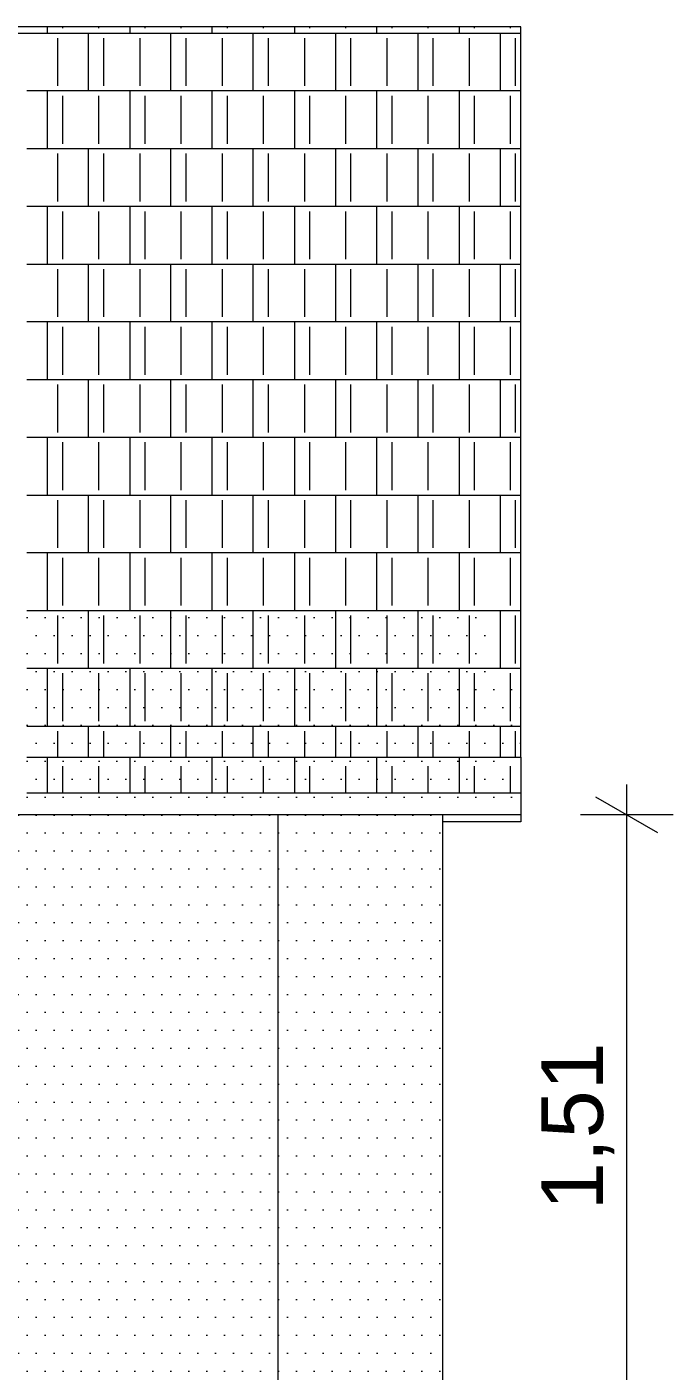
# Model space of a CAD drawing. Header units: metres. Extents: x -111189 to -108577, y -72951 to -72647.
# Drawn here: x -108815.142 to -108813.573, y -72937.475 to -72934.21 of the extents above; entities that cross this region are included whole.
import ezdxf

# ---------------------------------------------------------------- set-up
doc = ezdxf.new("R2010")
doc.units = ezdxf.units.M
doc.header["$MEASUREMENT"] = 0
for name, color, linetype in [('03 - COBERTURA', 7, 'Continuous'), ('05 - PAREDES..35', 7, 'Continuous'), ('06 - FORRA', 7, 'Continuous'), ('12 - COTAS GERAIS', 7, 'Continuous')]:
    doc.layers.add(name, color=color, linetype=linetype)
doc.styles.add('ESTILO_GERADO_7', font='')
doc.styles.get('ESTILO_GERADO_7').set_extended_font_data('Helvetica')
doc.dimstyles.new('ESTILO_GERADO__5', dxfattribs={"dimtxt": 0.15, "dimasz": 0.114, "dimexe": 0.18, "dimexo": 0.0625, "dimgap": 0, "dimtad": 1, "dimzin": 0, "dimdsep": 46, "dimtxsty": 'ESTILO_GERADO_7', "dimblk": 'ARROWHEAD_2', "dimblk1": 'ARROWHEAD_2', "dimblk2": 'ARROWHEAD_2', "dimcen": 0.09, "dimse1": 1, "dimse2": 1, "dimclrd": 7, "dimclre": 7, "dimclrt": 7, "dimadec": 0, "dimazin": 0, "dimtfac": 1, "dimtdec": 4, "dimtmove": 0, "dimatfit": 3, "dimfxl": 1, "dimtolj": 1, "dimtzin": 0, "dimarcsym": 0})
pattern_1 = [(360, (-108649.912126, -72941.96242), (0.021783658, 0.043567315), [0, -0.043567315])]

# ---------------------------------------------------------------- blocks, each defined once
blk = doc.blocks.new('*X2182', base_point=(-108649.9121, -72941.9624))
at = {"layer": '05 - PAREDES..35', "color": 251, "linetype": 'Continuous', "lineweight": 13}
for p, q in [((-108815.2922, -72934.2256), (-108814.8922, -72934.2256)), ((-108815.0922, -72934.2256), (-108815.0922, -72934.2103)), ((-108815.0552, -72934.2135), (-108815.0552, -72934.2103)), ((-108814.9922, -72934.3658), (-108814.9922, -72934.2256)), ((-108814.9672, -72934.2135), (-108814.9672, -72934.2103)), ((-108814.8922, -72934.2103), (-108814.8922, -72934.2256)), ((-108814.8922, -72934.2256), (-108814.4922, -72934.2256)), ((-108814.8552, -72934.2135), (-108814.8552, -72934.2103)), ((-108814.7922, -72934.3658), (-108814.7922, -72934.2256)), ((-108814.7672, -72934.2135), (-108814.7672, -72934.2103)), ((-108814.6922, -72934.2256), (-108814.6922, -72934.2103)), ((-108814.6552, -72934.2135), (-108814.6552, -72934.2103)), ((-108814.5922, -72934.3658), (-108814.5922, -72934.2256)), ((-108814.5672, -72934.2135), (-108814.5672, -72934.2103)), ((-108814.4922, -72934.2103), (-108814.4922, -72934.2256)), ((-108814.4922, -72934.2256), (-108814.0922, -72934.2256)), ((-108814.4552, -72934.2135), (-108814.4552, -72934.2103)), ((-108814.3922, -72934.3658), (-108814.3922, -72934.2256)), ((-108814.3672, -72934.2135), (-108814.3672, -72934.2103)), ((-108814.2922, -72934.2256), (-108814.2922, -72934.2103)), ((-108814.2552, -72934.2135), (-108814.2552, -72934.2103)), ((-108814.1922, -72934.3658), (-108814.1922, -72934.2256)), ((-108814.1672, -72934.2135), (-108814.1672, -72934.2103)), ((-108814.0922, -72934.2103), (-108814.0922, -72934.2256)), ((-108814.0922, -72934.2256), (-108813.9422, -72934.2256)), ((-108814.0552, -72934.2135), (-108814.0552, -72934.2103)), ((-108813.9922, -72934.3658), (-108813.9922, -72934.2256)), ((-108813.9672, -72934.2135), (-108813.9672, -72934.2103)), ((-108815.0672, -72934.3538), (-108815.0672, -72934.2376)), ((-108814.9552, -72934.3538), (-108814.9552, -72934.2376)), ((-108814.8672, -72934.3538), (-108814.8672, -72934.2376)), ((-108814.7552, -72934.3538), (-108814.7552, -72934.2376)), ((-108814.6672, -72934.3538), (-108814.6672, -72934.2376)), ((-108814.5552, -72934.3538), (-108814.5552, -72934.2376)), ((-108814.4672, -72934.3538), (-108814.4672, -72934.2376)), ((-108814.3552, -72934.3538), (-108814.3552, -72934.2376)), ((-108814.2672, -72934.3538), (-108814.2672, -72934.2376)), ((-108814.1552, -72934.3538), (-108814.1552, -72934.2376)), ((-108814.0672, -72934.3538), (-108814.0672, -72934.2376)), ((-108813.9552, -72934.3538), (-108813.9552, -72934.2376)), ((-108814.8922, -72934.3658), (-108815.1422, -72934.3658)), ((-108815.0922, -72934.3921), (-108815.0922, -72934.3658)), ((-108814.4922, -72934.3658), (-108814.8922, -72934.3658)), ((-108814.8922, -72934.3658), (-108814.8922, -72934.3921)), ((-108814.6922, -72934.3921), (-108814.6922, -72934.3658)), ((-108814.0922, -72934.3658), (-108814.4922, -72934.3658)), ((-108814.4922, -72934.3658), (-108814.4922, -72934.3921)), ((-108814.2922, -72934.3921), (-108814.2922, -72934.3658)), ((-108813.9422, -72934.3658), (-108814.0922, -72934.3658)), ((-108814.0922, -72934.3658), (-108814.0922, -72934.3921)), ((-108815.0552, -72934.3921), (-108815.0552, -72934.3779)), ((-108814.9672, -72934.3921), (-108814.9672, -72934.3779)), ((-108814.8552, -72934.3921), (-108814.8552, -72934.3779)), ((-108814.7672, -72934.3921), (-108814.7672, -72934.3779)), ((-108814.6552, -72934.3921), (-108814.6552, -72934.3779)), ((-108814.5672, -72934.3921), (-108814.5672, -72934.3779)), ((-108814.4552, -72934.3921), (-108814.4552, -72934.3779)), ((-108814.3672, -72934.3921), (-108814.3672, -72934.3779)), ((-108814.2552, -72934.3921), (-108814.2552, -72934.3779)), ((-108814.1672, -72934.3921), (-108814.1672, -72934.3779)), ((-108814.0552, -72934.3921), (-108814.0552, -72934.3779)), ((-108813.9672, -72934.3921), (-108813.9672, -72934.3779))]:
    blk.add_line(p, q, dxfattribs=at)
blk = doc.blocks.new('*X2183', base_point=(-108649.9121, -72941.9624))
at = {"layer": '05 - PAREDES..35', "color": 7, "linetype": 'Continuous', "lineweight": 13}
for p, q in [((-108815.0922, -72934.5061), (-108815.0922, -72934.3921)), ((-108815.0552, -72934.494), (-108815.0552, -72934.3921)), ((-108814.9672, -72934.494), (-108814.9672, -72934.3921)), ((-108814.8922, -72934.3921), (-108814.8922, -72934.5061)), ((-108814.8552, -72934.494), (-108814.8552, -72934.3921)), ((-108814.7672, -72934.494), (-108814.7672, -72934.3921)), ((-108814.6922, -72934.5061), (-108814.6922, -72934.3921)), ((-108814.6552, -72934.494), (-108814.6552, -72934.3921)), ((-108814.5672, -72934.494), (-108814.5672, -72934.3921)), ((-108814.4922, -72934.3921), (-108814.4922, -72934.5061)), ((-108814.4552, -72934.494), (-108814.4552, -72934.3921)), ((-108814.3672, -72934.494), (-108814.3672, -72934.3921)), ((-108814.2922, -72934.5061), (-108814.2922, -72934.3921)), ((-108814.2552, -72934.494), (-108814.2552, -72934.3921)), ((-108814.1672, -72934.494), (-108814.1672, -72934.3921)), ((-108814.0922, -72934.3921), (-108814.0922, -72934.5061)), ((-108814.0552, -72934.494), (-108814.0552, -72934.3921)), ((-108813.9672, -72934.494), (-108813.9672, -72934.3921)), ((-108815.1422, -72934.5061), (-108814.8922, -72934.5061)), ((-108815.0672, -72934.6343), (-108815.0672, -72934.5181)), ((-108814.9922, -72934.6463), (-108814.9922, -72934.5061)), ((-108814.9552, -72934.6343), (-108814.9552, -72934.5181)), ((-108814.8922, -72934.5061), (-108814.4922, -72934.5061)), ((-108814.8672, -72934.6343), (-108814.8672, -72934.5181)), ((-108814.7922, -72934.6463), (-108814.7922, -72934.5061)), ((-108814.7552, -72934.6343), (-108814.7552, -72934.5181)), ((-108814.6672, -72934.6343), (-108814.6672, -72934.5181)), ((-108814.5922, -72934.6463), (-108814.5922, -72934.5061)), ((-108814.5552, -72934.6343), (-108814.5552, -72934.5181)), ((-108814.4922, -72934.5061), (-108814.0922, -72934.5061)), ((-108814.4672, -72934.6343), (-108814.4672, -72934.5181)), ((-108814.3922, -72934.6463), (-108814.3922, -72934.5061)), ((-108814.3552, -72934.6343), (-108814.3552, -72934.5181)), ((-108814.2672, -72934.6343), (-108814.2672, -72934.5181)), ((-108814.1922, -72934.6463), (-108814.1922, -72934.5061)), ((-108814.1552, -72934.6343), (-108814.1552, -72934.5181)), ((-108814.0922, -72934.5061), (-108813.9422, -72934.5061)), ((-108814.0672, -72934.6343), (-108814.0672, -72934.5181)), ((-108813.9922, -72934.6463), (-108813.9922, -72934.5061)), ((-108813.9552, -72934.6343), (-108813.9552, -72934.5181)), ((-108814.8922, -72934.6463), (-108815.1422, -72934.6463)), ((-108815.0922, -72934.7865), (-108815.0922, -72934.6463)), ((-108815.0552, -72934.7745), (-108815.0552, -72934.6584)), ((-108814.9672, -72934.7745), (-108814.9672, -72934.6584)), ((-108814.4922, -72934.6463), (-108814.8922, -72934.6463)), ((-108814.8922, -72934.6463), (-108814.8922, -72934.7865)), ((-108814.8552, -72934.7745), (-108814.8552, -72934.6584)), ((-108814.7672, -72934.7745), (-108814.7672, -72934.6584)), ((-108814.6922, -72934.7865), (-108814.6922, -72934.6463)), ((-108814.6552, -72934.7745), (-108814.6552, -72934.6584)), ((-108814.5672, -72934.7745), (-108814.5672, -72934.6584)), ((-108814.0922, -72934.6463), (-108814.4922, -72934.6463)), ((-108814.4922, -72934.6463), (-108814.4922, -72934.7865)), ((-108814.4552, -72934.7745), (-108814.4552, -72934.6584)), ((-108814.3672, -72934.7745), (-108814.3672, -72934.6584)), ((-108814.2922, -72934.7865), (-108814.2922, -72934.6463)), ((-108814.2552, -72934.7745), (-108814.2552, -72934.6584)), ((-108814.1672, -72934.7745), (-108814.1672, -72934.6584)), ((-108813.9422, -72934.6463), (-108814.0922, -72934.6463)), ((-108814.0922, -72934.6463), (-108814.0922, -72934.7865)), ((-108814.0552, -72934.7745), (-108814.0552, -72934.6584)), ((-108813.9672, -72934.7745), (-108813.9672, -72934.6584)), ((-108815.1422, -72934.7865), (-108814.8922, -72934.7865)), ((-108814.9922, -72934.9268), (-108814.9922, -72934.7865)), ((-108814.8922, -72934.7865), (-108814.4922, -72934.7865)), ((-108814.7922, -72934.9268), (-108814.7922, -72934.7865)), ((-108814.5922, -72934.9268), (-108814.5922, -72934.7865)), ((-108814.4922, -72934.7865), (-108814.0922, -72934.7865)), ((-108814.3922, -72934.9268), (-108814.3922, -72934.7865)), ((-108814.1922, -72934.9268), (-108814.1922, -72934.7865)), ((-108814.0922, -72934.7865), (-108813.9422, -72934.7865)), ((-108813.9922, -72934.9268), (-108813.9922, -72934.7865)), ((-108815.0672, -72934.9147), (-108815.0672, -72934.7986)), ((-108814.9552, -72934.9147), (-108814.9552, -72934.7986)), ((-108814.8672, -72934.9147), (-108814.8672, -72934.7986)), ((-108814.7552, -72934.9147), (-108814.7552, -72934.7986)), ((-108814.6672, -72934.9147), (-108814.6672, -72934.7986)), ((-108814.5552, -72934.9147), (-108814.5552, -72934.7986)), ((-108814.4672, -72934.9147), (-108814.4672, -72934.7986)), ((-108814.3552, -72934.9147), (-108814.3552, -72934.7986)), ((-108814.2672, -72934.9147), (-108814.2672, -72934.7986)), ((-108814.1552, -72934.9147), (-108814.1552, -72934.7986)), ((-108814.0672, -72934.9147), (-108814.0672, -72934.7986)), ((-108813.9552, -72934.9147), (-108813.9552, -72934.7986)), ((-108814.8922, -72934.9268), (-108815.1422, -72934.9268)), ((-108815.0922, -72935.067), (-108815.0922, -72934.9268)), ((-108815.0552, -72935.055), (-108815.0552, -72934.9388)), ((-108814.9672, -72935.055), (-108814.9672, -72934.9388)), ((-108814.4922, -72934.9268), (-108814.8922, -72934.9268)), ((-108814.8922, -72934.9268), (-108814.8922, -72935.067)), ((-108814.8552, -72935.055), (-108814.8552, -72934.9388)), ((-108814.7672, -72935.055), (-108814.7672, -72934.9388)), ((-108814.6922, -72935.067), (-108814.6922, -72934.9268)), ((-108814.6552, -72935.055), (-108814.6552, -72934.9388)), ((-108814.5672, -72935.055), (-108814.5672, -72934.9388)), ((-108814.0922, -72934.9268), (-108814.4922, -72934.9268)), ((-108814.4922, -72934.9268), (-108814.4922, -72935.067)), ((-108814.4552, -72935.055), (-108814.4552, -72934.9388)), ((-108814.3672, -72935.055), (-108814.3672, -72934.9388)), ((-108814.2922, -72935.067), (-108814.2922, -72934.9268)), ((-108814.2552, -72935.055), (-108814.2552, -72934.9388)), ((-108814.1672, -72935.055), (-108814.1672, -72934.9388)), ((-108813.9422, -72934.9268), (-108814.0922, -72934.9268)), ((-108814.0922, -72934.9268), (-108814.0922, -72935.067)), ((-108814.0552, -72935.055), (-108814.0552, -72934.9388)), ((-108813.9672, -72935.055), (-108813.9672, -72934.9388)), ((-108815.1422, -72935.067), (-108814.8922, -72935.067)), ((-108815.0672, -72935.1952), (-108815.0672, -72935.0791)), ((-108814.9922, -72935.2073), (-108814.9922, -72935.067)), ((-108814.9552, -72935.1952), (-108814.9552, -72935.0791)), ((-108814.8922, -72935.067), (-108814.4922, -72935.067)), ((-108814.8672, -72935.1952), (-108814.8672, -72935.0791)), ((-108814.7922, -72935.2073), (-108814.7922, -72935.067)), ((-108814.7552, -72935.1952), (-108814.7552, -72935.0791)), ((-108814.6672, -72935.1952), (-108814.6672, -72935.0791)), ((-108814.5922, -72935.2073), (-108814.5922, -72935.067)), ((-108814.5552, -72935.1952), (-108814.5552, -72935.0791)), ((-108814.4922, -72935.067), (-108814.0922, -72935.067)), ((-108814.4672, -72935.1952), (-108814.4672, -72935.0791)), ((-108814.3922, -72935.2073), (-108814.3922, -72935.067)), ((-108814.3552, -72935.1952), (-108814.3552, -72935.0791)), ((-108814.2672, -72935.1952), (-108814.2672, -72935.0791)), ((-108814.1922, -72935.2073), (-108814.1922, -72935.067)), ((-108814.1552, -72935.1952), (-108814.1552, -72935.0791)), ((-108814.0922, -72935.067), (-108813.9422, -72935.067)), ((-108814.0672, -72935.1952), (-108814.0672, -72935.0791)), ((-108813.9922, -72935.2073), (-108813.9922, -72935.067)), ((-108813.9552, -72935.1952), (-108813.9552, -72935.0791)), ((-108814.8922, -72935.2073), (-108815.1422, -72935.2073)), ((-108815.0922, -72935.3475), (-108815.0922, -72935.2073)), ((-108814.4922, -72935.2073), (-108814.8922, -72935.2073)), ((-108814.8922, -72935.2073), (-108814.8922, -72935.3475)), ((-108814.6922, -72935.3475), (-108814.6922, -72935.2073)), ((-108814.0922, -72935.2073), (-108814.4922, -72935.2073)), ((-108814.4922, -72935.2073), (-108814.4922, -72935.3475)), ((-108814.2922, -72935.3475), (-108814.2922, -72935.2073)), ((-108813.9422, -72935.2073), (-108814.0922, -72935.2073)), ((-108814.0922, -72935.2073), (-108814.0922, -72935.3475)), ((-108815.0552, -72935.3355), (-108815.0552, -72935.2193)), ((-108814.9672, -72935.3355), (-108814.9672, -72935.2193)), ((-108814.8552, -72935.3355), (-108814.8552, -72935.2193)), ((-108814.7672, -72935.3355), (-108814.7672, -72935.2193)), ((-108814.6552, -72935.3355), (-108814.6552, -72935.2193)), ((-108814.5672, -72935.3355), (-108814.5672, -72935.2193)), ((-108814.4552, -72935.3355), (-108814.4552, -72935.2193)), ((-108814.3672, -72935.3355), (-108814.3672, -72935.2193)), ((-108814.2552, -72935.3355), (-108814.2552, -72935.2193)), ((-108814.1672, -72935.3355), (-108814.1672, -72935.2193)), ((-108814.0552, -72935.3355), (-108814.0552, -72935.2193)), ((-108813.9672, -72935.3355), (-108813.9672, -72935.2193)), ((-108815.1422, -72935.3475), (-108814.8922, -72935.3475)), ((-108814.9922, -72935.4877), (-108814.9922, -72935.3475)), ((-108814.8922, -72935.3475), (-108814.4922, -72935.3475)), ((-108814.7922, -72935.4877), (-108814.7922, -72935.3475)), ((-108814.5922, -72935.4877), (-108814.5922, -72935.3475)), ((-108814.4922, -72935.3475), (-108814.0922, -72935.3475)), ((-108814.3922, -72935.4877), (-108814.3922, -72935.3475)), ((-108814.1922, -72935.4877), (-108814.1922, -72935.3475)), ((-108814.0922, -72935.3475), (-108813.9422, -72935.3475)), ((-108813.9922, -72935.4877), (-108813.9922, -72935.3475)), ((-108815.0672, -72935.4757), (-108815.0672, -72935.3596)), ((-108814.9552, -72935.4757), (-108814.9552, -72935.3596)), ((-108814.8672, -72935.4757), (-108814.8672, -72935.3596)), ((-108814.7552, -72935.4757), (-108814.7552, -72935.3596)), ((-108814.6672, -72935.4757), (-108814.6672, -72935.3596)), ((-108814.5552, -72935.4757), (-108814.5552, -72935.3596)), ((-108814.4672, -72935.4757), (-108814.4672, -72935.3596)), ((-108814.3552, -72935.4757), (-108814.3552, -72935.3596)), ((-108814.2672, -72935.4757), (-108814.2672, -72935.3596)), ((-108814.1552, -72935.4757), (-108814.1552, -72935.3596)), ((-108814.0672, -72935.4757), (-108814.0672, -72935.3596)), ((-108813.9552, -72935.4757), (-108813.9552, -72935.3596)), ((-108814.8922, -72935.4877), (-108815.1422, -72935.4877)), ((-108815.0922, -72935.628), (-108815.0922, -72935.4877)), ((-108815.0552, -72935.6159), (-108815.0552, -72935.4998)), ((-108814.9672, -72935.6159), (-108814.9672, -72935.4998)), ((-108814.4922, -72935.4877), (-108814.8922, -72935.4877)), ((-108814.8922, -72935.4877), (-108814.8922, -72935.628)), ((-108814.8552, -72935.6159), (-108814.8552, -72935.4998)), ((-108814.7672, -72935.6159), (-108814.7672, -72935.4998)), ((-108814.6922, -72935.628), (-108814.6922, -72935.4877)), ((-108814.6552, -72935.6159), (-108814.6552, -72935.4998)), ((-108814.5672, -72935.6159), (-108814.5672, -72935.4998)), ((-108814.0922, -72935.4877), (-108814.4922, -72935.4877)), ((-108814.4922, -72935.4877), (-108814.4922, -72935.628)), ((-108814.4552, -72935.6159), (-108814.4552, -72935.4998)), ((-108814.3672, -72935.6159), (-108814.3672, -72935.4998)), ((-108814.2922, -72935.628), (-108814.2922, -72935.4877)), ((-108814.2552, -72935.6159), (-108814.2552, -72935.4998)), ((-108814.1672, -72935.6159), (-108814.1672, -72935.4998)), ((-108813.9422, -72935.4877), (-108814.0922, -72935.4877)), ((-108814.0922, -72935.4877), (-108814.0922, -72935.628)), ((-108814.0552, -72935.6159), (-108814.0552, -72935.4998)), ((-108813.9672, -72935.6159), (-108813.9672, -72935.4998)), ((-108815.1422, -72935.628), (-108814.8922, -72935.628)), ((-108815.0672, -72935.7112), (-108815.0672, -72935.64)), ((-108814.9922, -72935.7112), (-108814.9922, -72935.628)), ((-108814.9552, -72935.7112), (-108814.9552, -72935.64)), ((-108814.8922, -72935.628), (-108814.4922, -72935.628)), ((-108814.8672, -72935.7112), (-108814.8672, -72935.64)), ((-108814.7922, -72935.7112), (-108814.7922, -72935.628)), ((-108814.7552, -72935.7112), (-108814.7552, -72935.64)), ((-108814.6672, -72935.7112), (-108814.6672, -72935.64)), ((-108814.5922, -72935.7112), (-108814.5922, -72935.628)), ((-108814.5552, -72935.7112), (-108814.5552, -72935.64)), ((-108814.4922, -72935.628), (-108814.0922, -72935.628)), ((-108814.4672, -72935.7112), (-108814.4672, -72935.64)), ((-108814.3922, -72935.7112), (-108814.3922, -72935.628)), ((-108814.3552, -72935.7112), (-108814.3552, -72935.64)), ((-108814.2672, -72935.7112), (-108814.2672, -72935.64)), ((-108814.1922, -72935.7112), (-108814.1922, -72935.628)), ((-108814.1552, -72935.7112), (-108814.1552, -72935.64)), ((-108814.0922, -72935.628), (-108813.9422, -72935.628)), ((-108814.0672, -72935.7112), (-108814.0672, -72935.64)), ((-108813.9922, -72935.7112), (-108813.9922, -72935.628)), ((-108813.9552, -72935.7112), (-108813.9552, -72935.64))]:
    blk.add_line(p, q, dxfattribs=at)
blk = doc.blocks.new('Corte Elem_1496_1', base_point=(-108649.9121, -72941.9624))
at = {"layer": '05 - PAREDES..35', "linetype": 'Continuous', "lineweight": 13}
h = blk.add_hatch(dxfattribs=at)
h.set_pattern_fill('DOTS_0001', color=251, style=0, pattern_type=2)
h.set_pattern_definition(pattern_1)
h.paths.add_polyline_path([(-108814.0098, -72935.611), (-108815.1422, -72935.611), (-108815.1422, -72935.7112), (-108814.0098, -72935.7112)])
at = {"layer": '05 - PAREDES..35', "lineweight": 0}
for name in ['*X2182', '*X2183']:
    blk.add_blockref(name, (-108649.9121, -72941.9624), dxfattribs=at)
blk = doc.blocks.new('*X2200', base_point=(-108649.9121, -72941.9624))
at = {"layer": '03 - COBERTURA', "color": 7, "linetype": 'Continuous', "lineweight": 13}
for p, q in [((-108815.0672, -72935.7562), (-108815.0672, -72935.7112)), ((-108814.9922, -72935.7682), (-108814.9922, -72935.7112)), ((-108814.9552, -72935.7562), (-108814.9552, -72935.7112)), ((-108814.8672, -72935.7562), (-108814.8672, -72935.7112)), ((-108814.7922, -72935.7682), (-108814.7922, -72935.7112)), ((-108814.7552, -72935.7562), (-108814.7552, -72935.7112)), ((-108814.6672, -72935.7562), (-108814.6672, -72935.7112)), ((-108814.5922, -72935.7682), (-108814.5922, -72935.7112)), ((-108814.5552, -72935.7562), (-108814.5552, -72935.7112)), ((-108814.4672, -72935.7562), (-108814.4672, -72935.7112)), ((-108814.3922, -72935.7682), (-108814.3922, -72935.7112)), ((-108814.3552, -72935.7562), (-108814.3552, -72935.7112)), ((-108814.2672, -72935.7562), (-108814.2672, -72935.7112)), ((-108814.1922, -72935.7682), (-108814.1922, -72935.7112)), ((-108814.1552, -72935.7562), (-108814.1552, -72935.7112)), ((-108814.0672, -72935.7562), (-108814.0672, -72935.7112)), ((-108813.9922, -72935.7682), (-108813.9922, -72935.7112)), ((-108813.9552, -72935.7562), (-108813.9552, -72935.7112)), ((-108814.8922, -72935.7682), (-108815.1422, -72935.7682)), ((-108815.0922, -72935.9085), (-108815.0922, -72935.7682)), ((-108814.4922, -72935.7682), (-108814.8922, -72935.7682)), ((-108814.8922, -72935.7682), (-108814.8922, -72935.9085)), ((-108814.6922, -72935.9085), (-108814.6922, -72935.7682)), ((-108814.0922, -72935.7682), (-108814.4922, -72935.7682)), ((-108814.4922, -72935.7682), (-108814.4922, -72935.9085)), ((-108814.2922, -72935.9085), (-108814.2922, -72935.7682)), ((-108813.9422, -72935.7682), (-108814.0922, -72935.7682)), ((-108814.0922, -72935.7682), (-108814.0922, -72935.9085)), ((-108815.0552, -72935.8964), (-108815.0552, -72935.7803)), ((-108814.9672, -72935.8964), (-108814.9672, -72935.7803)), ((-108814.8552, -72935.8964), (-108814.8552, -72935.7803)), ((-108814.7672, -72935.8964), (-108814.7672, -72935.7803)), ((-108814.6552, -72935.8964), (-108814.6552, -72935.7803)), ((-108814.5672, -72935.8964), (-108814.5672, -72935.7803)), ((-108814.4552, -72935.8964), (-108814.4552, -72935.7803)), ((-108814.3672, -72935.8964), (-108814.3672, -72935.7803)), ((-108814.2552, -72935.8964), (-108814.2552, -72935.7803)), ((-108814.1672, -72935.8964), (-108814.1672, -72935.7803)), ((-108814.0552, -72935.8964), (-108814.0552, -72935.7803)), ((-108813.9672, -72935.8964), (-108813.9672, -72935.7803)), ((-108815.1422, -72935.9085), (-108814.8922, -72935.9085)), ((-108815.0672, -72935.9841), (-108815.0672, -72935.9205)), ((-108814.9922, -72935.9841), (-108814.9922, -72935.9085)), ((-108814.9552, -72935.9841), (-108814.9552, -72935.9205)), ((-108814.8922, -72935.9085), (-108814.4922, -72935.9085)), ((-108814.8672, -72935.9841), (-108814.8672, -72935.9205)), ((-108814.7922, -72935.9841), (-108814.7922, -72935.9085)), ((-108814.7552, -72935.9841), (-108814.7552, -72935.9205)), ((-108814.6672, -72935.9841), (-108814.6672, -72935.9205)), ((-108814.5922, -72935.9841), (-108814.5922, -72935.9085)), ((-108814.5552, -72935.9841), (-108814.5552, -72935.9205)), ((-108814.4922, -72935.9085), (-108814.0922, -72935.9085)), ((-108814.4672, -72935.9841), (-108814.4672, -72935.9205)), ((-108814.3922, -72935.9841), (-108814.3922, -72935.9085)), ((-108814.3552, -72935.9841), (-108814.3552, -72935.9205)), ((-108814.2672, -72935.9841), (-108814.2672, -72935.9205)), ((-108814.1922, -72935.9841), (-108814.1922, -72935.9085)), ((-108814.1552, -72935.9841), (-108814.1552, -72935.9205)), ((-108814.0922, -72935.9085), (-108813.9422, -72935.9085)), ((-108814.0672, -72935.9841), (-108814.0672, -72935.9205)), ((-108813.9922, -72935.9841), (-108813.9922, -72935.9085)), ((-108813.9552, -72935.9841), (-108813.9552, -72935.9205))]:
    blk.add_line(p, q, dxfattribs=at)
blk = doc.blocks.new('*X2201', base_point=(-108649.9121, -72941.9624))
at = {"layer": '03 - COBERTURA', "color": 7, "linetype": 'Continuous', "lineweight": 13}
for p, q in [((-108815.0922, -72936.0717), (-108815.0922, -72935.9841)), ((-108814.8922, -72935.9841), (-108814.8922, -72936.0717)), ((-108814.6922, -72936.0717), (-108814.6922, -72935.9841)), ((-108814.4922, -72935.9841), (-108814.4922, -72936.0717)), ((-108814.2922, -72936.0717), (-108814.2922, -72935.9841)), ((-108814.0922, -72935.9841), (-108814.0922, -72936.0717)), ((-108815.0552, -72936.0717), (-108815.0552, -72936.006)), ((-108814.9672, -72936.0717), (-108814.9672, -72936.006)), ((-108814.8552, -72936.0717), (-108814.8552, -72936.006)), ((-108814.7672, -72936.0717), (-108814.7672, -72936.006)), ((-108814.6552, -72936.0717), (-108814.6552, -72936.006)), ((-108814.5672, -72936.0717), (-108814.5672, -72936.006)), ((-108814.4552, -72936.0717), (-108814.4552, -72936.006)), ((-108814.3672, -72936.0717), (-108814.3672, -72936.006)), ((-108814.2552, -72936.0717), (-108814.2552, -72936.006)), ((-108814.1672, -72936.0717), (-108814.1672, -72936.006)), ((-108814.0552, -72936.0717), (-108814.0552, -72936.006)), ((-108813.9672, -72936.0717), (-108813.9672, -72936.006))]:
    blk.add_line(p, q, dxfattribs=at)
blk = doc.blocks.new('Corte Elem_1506_1', base_point=(-108649.9121, -72941.9624))
at = {"layer": '03 - COBERTURA', "linetype": 'Continuous', "lineweight": 13}
h = blk.add_hatch(dxfattribs=at)
h.set_pattern_fill('DOTS_0001', color=251, style=0, pattern_type=2)
h.set_pattern_definition(pattern_1)
h.paths.add_polyline_path([(-108815.1422, -72935.7112), (-108815.1422, -72935.9841), (-108813.9422, -72935.9841), (-108813.9422, -72935.8027), (-108814.0098, -72935.8027), (-108814.0098, -72935.7112)])
h = blk.add_hatch(dxfattribs=at)
h.set_pattern_fill('DOTS_0001', color=251, style=0, pattern_type=2)
h.set_pattern_definition(pattern_1)
h.paths.add_polyline_path([(-108813.9422, -72935.7112), (-108813.9537, -72935.7112), (-108813.9422, -72935.7153)])
h = blk.add_hatch(dxfattribs=at)
h.set_pattern_fill('DOTS_0001', color=251, style=0, pattern_type=2)
h.set_pattern_definition(pattern_1)
h.paths.add_polyline_path([(-108815.1422, -72935.9841), (-108815.1422, -72936.0717), (-108813.9598, -72936.0717), (-108814.0098, -72935.9841)])
at = {"layer": '03 - COBERTURA', "color": 251, "linetype": 'Continuous', "lineweight": 13}
for p, q in [((-108813.9422, -72934.2103), (-108820.7922, -72934.2103)), ((-108813.9422, -72934.3921), (-108813.9422, -72934.2103))]:
    blk.add_line(p, q, dxfattribs=at)
at = {"layer": '03 - COBERTURA', "color": 7, "linetype": 'Continuous', "lineweight": 13}
for p, q in [((-108813.9422, -72935.9841), (-108813.9422, -72934.3921)), ((-108815.1422, -72935.9841), (-108813.9422, -72935.9841)), ((-108813.9422, -72935.9841), (-108813.9422, -72936.0717)), ((-108813.9422, -72936.0717), (-108815.1422, -72936.0717))]:
    blk.add_line(p, q, dxfattribs=at)
at = {"layer": '03 - COBERTURA', "lineweight": 0}
for name in ['*X2200', '*X2201']:
    blk.add_blockref(name, (-108649.9121, -72941.9624), dxfattribs=at)
blk = doc.blocks.new('Corte Elem_1508_1', base_point=(-108649.9121, -72941.9624))
at = {"layer": '03 - COBERTURA', "color": 251, "linetype": 'Continuous', "lineweight": 13}
for p, q in [((-108813.9422, -72936.124), (-108813.9422, -72936.1412)), ((-108813.9422, -72936.1412), (-108814.1322, -72936.1412))]:
    blk.add_line(p, q, dxfattribs=at)
blk = doc.blocks.new('Corte Elem_1669_1', base_point=(-108649.9121, -72941.9624))
at = {"layer": '05 - PAREDES..35', "linetype": 'Continuous', "lineweight": 13}
h = blk.add_hatch(dxfattribs=at)
h.set_pattern_fill('DOTS_0001', color=251, style=0, pattern_type=2)
h.set_pattern_definition(pattern_1)
h.paths.add_polyline_path([(-108815.3839, -72937.6324), (-108814.5322, -72937.6324), (-108814.5322, -72936.124), (-108815.3839, -72936.124)])
h = blk.add_hatch(dxfattribs=at)
h.set_pattern_fill('DOTS_0001', color=251, style=0, pattern_type=2)
h.set_pattern_definition(pattern_1)
h.paths.add_polyline_path([(-108815.3722, -72938.5799), (-108815.2613, -72938.5799), (-108815.2613, -72937.6549), (-108815.2563, -72937.6549), (-108815.2563, -72938.5799), (-108815.128, -72938.5799), (-108815.128, -72937.6549), (-108815.123, -72937.6549), (-108815.123, -72938.5799), (-108814.9947, -72938.5799), (-108814.9947, -72937.6549), (-108814.9897, -72937.6549), (-108814.9897, -72938.5799), (-108814.8613, -72938.5799), (-108814.8613, -72937.6549), (-108814.8563, -72937.6549), (-108814.8563, -72938.5799), (-108814.728, -72938.5799), (-108814.728, -72937.6549), (-108814.723, -72937.6549), (-108814.723, -72938.5799), (-108814.5947, -72938.5799), (-108814.5947, -72937.6549), (-108814.5897, -72937.6549), (-108814.5897, -72938.5799), (-108814.5322, -72938.5799), (-108814.5322, -72937.6524), (-108815.3722, -72937.6524)])
h = blk.add_hatch(dxfattribs=at)
h.set_pattern_fill('DOTS_0001', color=251, style=0, pattern_type=2)
h.set_pattern_definition(pattern_1)
h.paths.add_polyline_path([(-108814.5322, -72938.5849), (-108815.3722, -72938.5849), (-108815.3722, -72938.6324), (-108814.5322, -72938.6324)])
blk = doc.blocks.new('Corte Elem_1671_1', base_point=(-108649.9121, -72941.9624))
at = {"layer": '03 - COBERTURA', "linetype": 'Continuous', "lineweight": 13}
h = blk.add_hatch(dxfattribs=at)
h.set_pattern_fill('DOTS_0001', color=251, style=0, pattern_type=2)
h.set_pattern_definition(pattern_1)
h.paths.add_polyline_path([(-108815.1922, -72936.1082), (-108815.3839, -72936.1082), (-108815.3839, -72936.124), (-108813.9422, -72936.124), (-108813.9422, -72936.0717), (-108815.1422, -72936.0717), (-108815.1922, -72936.0717)])
at = {"layer": '03 - COBERTURA', "color": 7, "linetype": 'Continuous', "lineweight": 13}
for p, q in [((-108813.9422, -72936.0717), (-108813.9422, -72936.124)), ((-108813.9422, -72936.124), (-108815.3839, -72936.124))]:
    blk.add_line(p, q, dxfattribs=at)
blk = doc.blocks.new('Corte Elem_1672_1', base_point=(-108649.9121, -72941.9624))
at = {"layer": '06 - FORRA', "linetype": 'Continuous', "lineweight": 13}
h = blk.add_hatch(dxfattribs=at)
h.set_pattern_fill('DOTS_0001', color=251, style=0, pattern_type=2)
h.set_pattern_definition(pattern_1)
h.paths.add_polyline_path([(-108814.1322, -72936.124), (-108814.5322, -72936.124), (-108814.5322, -72937.6324), (-108814.1822, -72937.6324), (-108814.1822, -72938.6324), (-108814.1322, -72938.6324)])
h = blk.add_hatch(dxfattribs=at)
h.set_pattern_fill('DOTS_0001', color=251, style=0, pattern_type=2)
h.set_pattern_definition(pattern_1)
h.paths.add_polyline_path([(-108814.5322, -72937.6524), (-108814.5322, -72938.5799), (-108814.4613, -72938.5799), (-108814.4613, -72937.6549), (-108814.4563, -72937.6549), (-108814.4563, -72938.5799), (-108814.328, -72938.5799), (-108814.328, -72937.6549), (-108814.323, -72937.6549), (-108814.323, -72938.5799), (-108814.2022, -72938.5799), (-108814.2022, -72937.6524)])
h = blk.add_hatch(dxfattribs=at)
h.set_pattern_fill('DOTS_0001', color=251, style=0, pattern_type=2)
h.set_pattern_definition(pattern_1)
h.paths.add_polyline_path([(-108814.2022, -72938.5849), (-108814.5322, -72938.5849), (-108814.5322, -72938.6324), (-108814.2022, -72938.6324)])
at = {"layer": '06 - FORRA', "color": 7, "linetype": 'Continuous', "lineweight": 13}
for p, q in [((-108814.5322, -72937.6324), (-108814.5322, -72936.124)), ((-108814.1322, -72938.6324), (-108814.1322, -72936.124)), ((-108814.5322, -72938.5799), (-108814.5322, -72937.6524)), ((-108814.5322, -72938.6324), (-108814.5322, -72938.5849))]:
    blk.add_line(p, q, dxfattribs=at)
blk = doc.blocks.new('*D2568', base_point=(-108649.9121, -72941.9624))
at = {"layer": '12 - COTAS GERAIS', "color": 7, "linetype": 'Continuous', "lineweight": 5, "transparency": 16777216}
for p, q in [((-108813.6851, -72936.124), (-108813.6851, -72936.0506)), ((-108813.6101, -72936.1673), (-108813.7601, -72936.0807)), ((-108813.5726, -72936.124), (-108813.7976, -72936.124)), ((-108813.6851, -72937.6324), (-108813.6851, -72936.124)), ((-108813.7601, -72937.5891), (-108813.6101, -72937.6757)), ((-108813.5726, -72937.6324), (-108813.7976, -72937.6324))]:
    blk.add_line(p, q, dxfattribs=at)
at = {"layer": '12 - COTAS GERAIS', "color": 7, "lineweight": 5, "transparency": 16777216, "insert": (-108813.7151, -72937.0843), "char_height": 0.15, "attachment_point": 7, "rotation": 90, "style": 'ESTILO_GERADO_7'}
blk.add_mtext('\\A1;{\\pql;\\fHelvetica|b0|i0|c0|p0;\\W1.000000;1,51}', dxfattribs=at)
blk = doc.blocks.new('ARROWHEAD_2')
at = {"color": 0, "linetype": 'Continuous', "lineweight": 0}
for p, q in [((-0.378, -0.655), (0.378, 0.655)), ((0, 0), (-1, 0))]:
    blk.add_line(p, q, dxfattribs=at)

msp = doc.modelspace()

# ---------------------------------------------------------------- block references
at = {"layer": '03 - COBERTURA', "lineweight": 0}
for name in ['Corte Elem_1506_1', 'Corte Elem_1508_1', 'Corte Elem_1671_1']:
    msp.add_blockref(name, (-108649.9121, -72941.9624), dxfattribs=at)
at = {"layer": '05 - PAREDES..35', "lineweight": 0}
for name in ['Corte Elem_1496_1', 'Corte Elem_1669_1']:
    msp.add_blockref(name, (-108649.9121, -72941.9624), dxfattribs=at)
at = {"layer": '06 - FORRA', "lineweight": 0}
msp.add_blockref('Corte Elem_1672_1', (-108649.9121, -72941.9624), dxfattribs=at)

# ---------------------------------------------------------------- dimensions: what is measured, and where the dimension line sits
at = {"layer": '12 - COTAS GERAIS', "color": 7, "linetype": 'Continuous', "lineweight": 5}
dim = msp.add_linear_dim(base=(-108813.6851, -72936.124), p1=(-108814.1922, -72937.6324), p2=(-108814.1322, -72936.124), angle=90, dimstyle='ESTILO_GERADO__5', dxfattribs=at)
dim.commit()
dim.dimension.update_dxf_attribs({"geometry": '*D2568', "text_midpoint": (-108813.7901, -72936.8901), "dimtype": 160, "text_rotation": 90})

doc.saveas('drawing.dxf')
